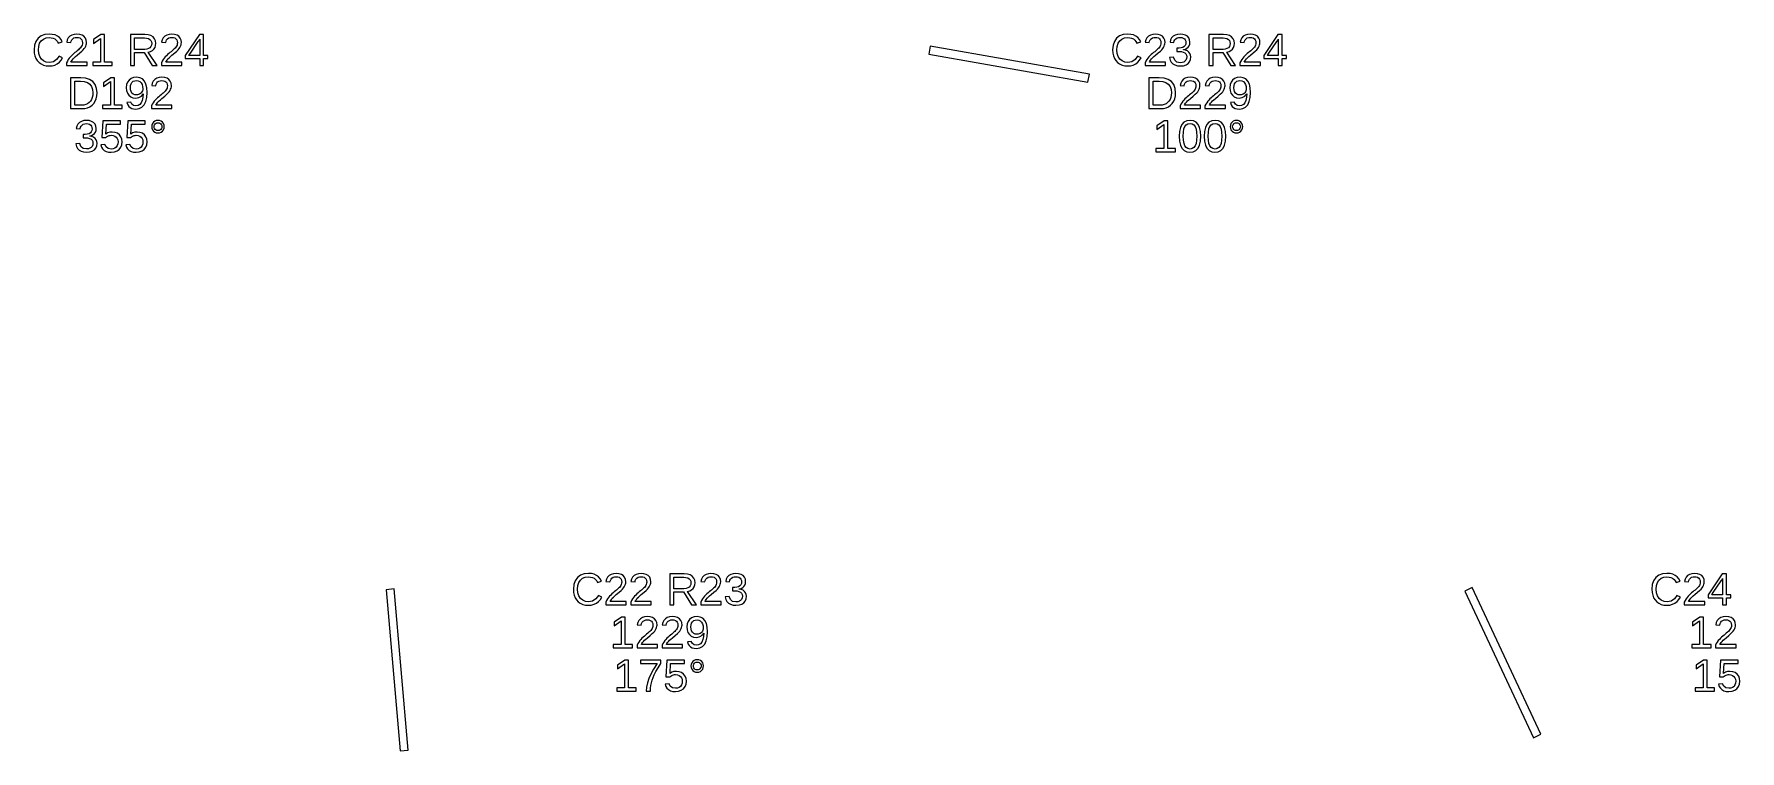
# Model space of a CAD drawing. Extents: x 194 to 2890, y 45 to 1503.
# Drawn here: x 2258 to 2574.3, y 745 to 878 of the extents above; entities that cross this region are included whole.
import ezdxf

# ---------------------------------------------------------------- set-up
doc = ezdxf.new("R2010")
doc.units = 0
doc.layers.get('0').update_dxf_attribs({"linetype": 'CONTINUOUS'})

msp = doc.modelspace()

# ---------------------------------------------------------------- linework, layer by layer
for points in [[(2261.31, 872.093), (2261.81, 872.222), (2262.26, 872.437), (2262.66, 872.734), (2262.99, 873.109), (2263.26, 873.564), (2262.62, 873.881), (2262.15, 873.219), (2261.55, 872.821), (2260.81, 872.689), (2260.23, 872.76), (2259.73, 872.974), (2259.32, 873.33), (2259.01, 873.803), (2258.83, 874.368), (2258.77, 875.024), (2258.83, 875.685), (2259, 876.244), (2259.3, 876.703), (2259.7, 877.043), (2260.19, 877.247), (2260.78, 877.315), (2261.16, 877.286), (2261.51, 877.198), (2261.83, 877.051), (2262.09, 876.848), (2262.31, 876.593), (2262.47, 876.286), (2263.2, 876.53), (2262.97, 876.961), (2262.67, 877.315), (2262.3, 877.592), (2261.86, 877.791), (2261.35, 877.91), (2260.77, 877.95), (2259.96, 877.863), (2259.28, 877.604), (2258.72, 877.173), (2258.31, 876.589), (2258.06, 875.873), (2257.98, 875.024), (2258.02, 874.441), (2258.13, 873.913), (2258.31, 873.44), (2258.56, 873.028), (2258.89, 872.685), (2259.27, 872.41), (2259.72, 872.21), (2260.22, 872.09), (2260.77, 872.05)], [(2267.79, 872.754), (2264.8, 872.754), (2264.9, 872.946), (2265.03, 873.144), (2265.2, 873.346), (2265.4, 873.559), (2265.65, 873.789), (2265.94, 874.036), (2266.45, 874.457), (2266.83, 874.797), (2267.09, 875.057), (2267.28, 875.277), (2267.43, 875.496), (2267.55, 875.716), (2267.63, 875.936), (2267.68, 876.157), (2267.7, 876.379), (2267.65, 876.843), (2267.49, 877.23), (2267.23, 877.541), (2266.88, 877.768), (2266.43, 877.904), (2265.9, 877.95), (2265.41, 877.905), (2264.98, 877.769), (2264.61, 877.543), (2264.32, 877.24), (2264.13, 876.876), (2264.02, 876.448), (2264.77, 876.379), (2264.84, 876.663), (2264.96, 876.901), (2265.13, 877.093), (2265.35, 877.235), (2265.61, 877.319), (2265.9, 877.348), (2266.2, 877.319), (2266.46, 877.232), (2266.67, 877.087), (2266.82, 876.89), (2266.92, 876.646), (2266.95, 876.355), (2266.93, 876.13), (2266.87, 875.921), (2266.79, 875.728), (2266.67, 875.547), (2266.53, 875.37), (2266.36, 875.199), (2266.18, 875.031), (2265.99, 874.863), (2265.78, 874.695), (2265.56, 874.522), (2265.35, 874.34), (2265.13, 874.148), (2264.91, 873.943), (2264.7, 873.724), (2264.5, 873.488), (2264.31, 873.233), (2264.14, 872.953), (2263.99, 872.648), (2263.99, 872.132), (2267.79, 872.132)], [(2272.44, 872.754), (2271.04, 872.754), (2271.04, 877.864), (2270.36, 877.864), (2269.01, 876.933), (2269.01, 876.241), (2270.3, 877.165), (2270.3, 872.754), (2268.84, 872.754), (2268.84, 872.132), (2272.44, 872.132)], [(2276.62, 874.512), (2278.4, 874.512), (2279.89, 872.132), (2280.79, 872.132), (2279.16, 874.601), (2279.57, 874.713), (2279.91, 874.896), (2280.19, 875.151), (2280.4, 875.463), (2280.52, 875.821), (2280.56, 876.225), (2280.5, 876.702), (2280.33, 877.104), (2280.03, 877.431), (2279.63, 877.672), (2279.14, 877.816), (2278.54, 877.864), (2275.84, 877.864), (2275.84, 872.132), (2276.62, 872.132)], [(2276.62, 875.126), (2276.62, 877.242), (2278.46, 877.242), (2278.85, 877.213), (2279.18, 877.125), (2279.44, 876.979), (2279.63, 876.778), (2279.74, 876.524), (2279.78, 876.217), (2279.74, 875.898), (2279.63, 875.63), (2279.44, 875.413), (2279.19, 875.254), (2278.87, 875.158), (2278.49, 875.126)], [(2285.39, 872.754), (2282.4, 872.754), (2282.5, 872.946), (2282.63, 873.144), (2282.8, 873.346), (2283, 873.559), (2283.25, 873.789), (2283.54, 874.036), (2284.05, 874.457), (2284.43, 874.797), (2284.7, 875.057), (2284.88, 875.277), (2285.03, 875.496), (2285.15, 875.716), (2285.23, 875.936), (2285.28, 876.157), (2285.3, 876.379), (2285.25, 876.843), (2285.09, 877.23), (2284.84, 877.541), (2284.48, 877.768), (2284.04, 877.904), (2283.5, 877.95), (2283.01, 877.905), (2282.58, 877.769), (2282.21, 877.543), (2281.92, 877.24), (2281.73, 876.876), (2281.63, 876.448), (2282.38, 876.379), (2282.44, 876.663), (2282.56, 876.901), (2282.73, 877.093), (2282.95, 877.235), (2283.21, 877.319), (2283.5, 877.348), (2283.81, 877.319), (2284.06, 877.232), (2284.27, 877.087), (2284.43, 876.89), (2284.52, 876.646), (2284.55, 876.355), (2284.53, 876.13), (2284.48, 875.921), (2284.39, 875.728), (2284.27, 875.547), (2284.13, 875.37), (2283.97, 875.199), (2283.79, 875.031), (2283.59, 874.863), (2283.38, 874.695), (2283.17, 874.522), (2282.95, 874.34), (2282.73, 874.148), (2282.51, 873.943), (2282.3, 873.724), (2282.1, 873.488), (2281.91, 873.233), (2281.74, 872.953), (2281.59, 872.648), (2281.59, 872.132), (2285.39, 872.132)], [(2289.39, 873.429), (2290.2, 873.429), (2290.2, 874.007), (2289.39, 874.007), (2289.39, 877.864), (2288.63, 877.864), (2286, 873.999), (2286, 873.429), (2288.7, 873.429), (2288.7, 872.132), (2289.39, 872.132)], [(2286.68, 874.007), (2286.74, 874.089), (2286.96, 874.39), (2288.43, 876.554), (2288.47, 876.618), (2288.52, 876.708), (2288.59, 876.823), (2288.65, 876.932), (2288.69, 877.004), (2288.7, 877.038), (2288.7, 874.007)], [(2461.31, 872.093), (2461.81, 872.222), (2462.26, 872.437), (2462.66, 872.734), (2462.99, 873.109), (2463.26, 873.564), (2462.62, 873.881), (2462.15, 873.219), (2461.55, 872.821), (2460.81, 872.689), (2460.23, 872.76), (2459.73, 872.974), (2459.32, 873.33), (2459.01, 873.803), (2458.83, 874.368), (2458.77, 875.024), (2458.83, 875.685), (2459, 876.244), (2459.3, 876.703), (2459.7, 877.043), (2460.19, 877.247), (2460.78, 877.315), (2461.16, 877.286), (2461.51, 877.198), (2461.83, 877.051), (2462.09, 876.848), (2462.31, 876.593), (2462.47, 876.286), (2463.2, 876.53), (2462.97, 876.961), (2462.67, 877.315), (2462.3, 877.592), (2461.86, 877.791), (2461.35, 877.91), (2460.77, 877.95), (2459.96, 877.863), (2459.28, 877.604), (2458.72, 877.173), (2458.31, 876.589), (2458.06, 875.873), (2457.98, 875.024), (2458.02, 874.441), (2458.13, 873.913), (2458.31, 873.44), (2458.56, 873.028), (2458.89, 872.685), (2459.27, 872.41), (2459.72, 872.21), (2460.22, 872.09), (2460.77, 872.05)], [(2467.79, 872.754), (2464.8, 872.754), (2464.9, 872.946), (2465.03, 873.144), (2465.2, 873.346), (2465.4, 873.559), (2465.65, 873.789), (2465.94, 874.036), (2466.45, 874.457), (2466.83, 874.797), (2467.09, 875.057), (2467.28, 875.277), (2467.43, 875.496), (2467.55, 875.716), (2467.63, 875.936), (2467.68, 876.157), (2467.7, 876.379), (2467.65, 876.843), (2467.49, 877.23), (2467.23, 877.541), (2466.88, 877.768), (2466.43, 877.904), (2465.9, 877.95), (2465.41, 877.905), (2464.98, 877.769), (2464.61, 877.543), (2464.32, 877.24), (2464.13, 876.876), (2464.02, 876.448), (2464.77, 876.379), (2464.84, 876.663), (2464.96, 876.901), (2465.13, 877.093), (2465.35, 877.235), (2465.61, 877.319), (2465.9, 877.348), (2466.2, 877.319), (2466.46, 877.232), (2466.67, 877.087), (2466.82, 876.89), (2466.92, 876.646), (2466.95, 876.355), (2466.93, 876.13), (2466.87, 875.921), (2466.79, 875.728), (2466.67, 875.547), (2466.53, 875.37), (2466.36, 875.199), (2466.18, 875.031), (2465.99, 874.863), (2465.78, 874.695), (2465.56, 874.522), (2465.35, 874.34), (2465.13, 874.148), (2464.91, 873.943), (2464.7, 873.724), (2464.5, 873.488), (2464.31, 873.233), (2464.14, 872.953), (2463.99, 872.648), (2463.99, 872.132), (2467.79, 872.132)], [(2471.11, 872.099), (2471.59, 872.244), (2471.97, 872.486), (2472.25, 872.816), (2472.42, 873.225), (2472.48, 873.714), (2472.44, 874.06), (2472.32, 874.363), (2472.12, 874.626), (2471.85, 874.835), (2471.51, 874.978), (2471.12, 875.057), (2471.12, 875.073), (2471.48, 875.179), (2471.77, 875.335), (2472.01, 875.539), (2472.18, 875.791), (2472.28, 876.089), (2472.32, 876.432), (2472.26, 876.875), (2472.1, 877.247), (2471.84, 877.549), (2471.48, 877.772), (2471.03, 877.905), (2470.5, 877.95), (2470, 877.906), (2469.57, 877.774), (2469.21, 877.555), (2468.92, 877.258), (2468.72, 876.892), (2468.62, 876.457), (2469.36, 876.4), (2469.42, 876.678), (2469.54, 876.911), (2469.71, 877.099), (2469.93, 877.237), (2470.19, 877.32), (2470.49, 877.348), (2470.82, 877.318), (2471.08, 877.229), (2471.29, 877.081), (2471.44, 876.882), (2471.53, 876.64), (2471.56, 876.355), (2471.53, 876.068), (2471.42, 875.826), (2471.23, 875.629), (2470.98, 875.483), (2470.67, 875.395), (2470.3, 875.366), (2469.9, 875.366), (2469.9, 874.731), (2470.32, 874.731), (2470.73, 874.702), (2471.08, 874.615), (2471.35, 874.469), (2471.55, 874.271), (2471.68, 874.028), (2471.72, 873.739), (2471.68, 873.41), (2471.57, 873.14), (2471.4, 872.929), (2471.16, 872.778), (2470.87, 872.687), (2470.53, 872.656), (2469.9, 872.769), (2469.49, 873.108), (2469.28, 873.674), (2468.53, 873.604), (2468.64, 873.134), (2468.84, 872.746), (2469.14, 872.443), (2469.53, 872.225), (2469.99, 872.094), (2470.53, 872.05)], [(2476.62, 874.512), (2478.4, 874.512), (2479.89, 872.132), (2480.79, 872.132), (2479.16, 874.601), (2479.57, 874.713), (2479.91, 874.896), (2480.19, 875.151), (2480.4, 875.463), (2480.52, 875.821), (2480.56, 876.225), (2480.5, 876.702), (2480.33, 877.104), (2480.03, 877.431), (2479.63, 877.672), (2479.14, 877.816), (2478.54, 877.864), (2475.84, 877.864), (2475.84, 872.132), (2476.62, 872.132)], [(2476.62, 875.126), (2476.62, 877.242), (2478.46, 877.242), (2478.85, 877.213), (2479.18, 877.125), (2479.44, 876.979), (2479.63, 876.778), (2479.74, 876.524), (2479.78, 876.217), (2479.74, 875.898), (2479.63, 875.63), (2479.44, 875.413), (2479.19, 875.254), (2478.87, 875.158), (2478.49, 875.126)], [(2485.39, 872.754), (2482.4, 872.754), (2482.5, 872.946), (2482.63, 873.144), (2482.8, 873.346), (2483, 873.559), (2483.25, 873.789), (2483.54, 874.036), (2484.05, 874.457), (2484.43, 874.797), (2484.7, 875.057), (2484.88, 875.277), (2485.03, 875.496), (2485.15, 875.716), (2485.23, 875.936), (2485.28, 876.157), (2485.3, 876.379), (2485.25, 876.843), (2485.09, 877.23), (2484.84, 877.541), (2484.48, 877.768), (2484.04, 877.904), (2483.5, 877.95), (2483.01, 877.905), (2482.58, 877.769), (2482.21, 877.543), (2481.92, 877.24), (2481.73, 876.876), (2481.63, 876.448), (2482.38, 876.379), (2482.44, 876.663), (2482.56, 876.901), (2482.73, 877.093), (2482.95, 877.235), (2483.21, 877.319), (2483.5, 877.348), (2483.81, 877.319), (2484.06, 877.232), (2484.27, 877.087), (2484.43, 876.89), (2484.52, 876.646), (2484.55, 876.355), (2484.53, 876.13), (2484.48, 875.921), (2484.39, 875.728), (2484.27, 875.547), (2484.13, 875.37), (2483.97, 875.199), (2483.79, 875.031), (2483.59, 874.863), (2483.38, 874.695), (2483.17, 874.522), (2482.95, 874.34), (2482.73, 874.148), (2482.51, 873.943), (2482.3, 873.724), (2482.1, 873.488), (2481.91, 873.233), (2481.74, 872.953), (2481.59, 872.648), (2481.59, 872.132), (2485.39, 872.132)], [(2489.39, 873.429), (2490.2, 873.429), (2490.2, 874.007), (2489.39, 874.007), (2489.39, 877.864), (2488.63, 877.864), (2486, 873.999), (2486, 873.429), (2488.7, 873.429), (2488.7, 872.132), (2489.39, 872.132)], [(2486.68, 874.007), (2486.74, 874.089), (2486.96, 874.39), (2488.43, 876.554), (2488.47, 876.618), (2488.52, 876.708), (2488.59, 876.823), (2488.65, 876.932), (2488.69, 877.004), (2488.7, 877.038), (2488.7, 874.007)], [(2453.67, 870.529), (2424.13, 875.739), (2423.87, 874.261), (2453.41, 869.052)], [(2277.47, 864.138), (2277.98, 864.403), (2278.39, 864.844), (2278.69, 865.448), (2278.87, 866.205), (2278.93, 867.114), (2278.88, 867.981), (2278.71, 868.691), (2278.44, 869.242), (2278.06, 869.635), (2277.58, 869.871), (2276.99, 869.95), (2276.43, 869.893), (2275.97, 869.721), (2275.59, 869.435), (2275.31, 869.049), (2275.14, 868.578), (2275.08, 868.021), (2275.13, 867.476), (2275.29, 867.009), (2275.55, 866.617), (2275.89, 866.324), (2276.3, 866.147), (2276.78, 866.089), (2277.09, 866.113), (2277.38, 866.187), (2277.65, 866.31), (2277.89, 866.474), (2278.07, 866.67), (2278.21, 866.898), (2278.16, 866.23), (2278.04, 865.672), (2277.85, 865.226), (2277.58, 864.901), (2277.26, 864.705), (2276.87, 864.64), (2276.43, 864.72), (2276.11, 864.958), (2275.9, 865.356), (2275.2, 865.246), (2275.34, 864.865), (2275.54, 864.56), (2275.78, 864.333), (2276.08, 864.176), (2276.44, 864.082), (2276.86, 864.05)], [(2283.54, 864.754), (2280.55, 864.754), (2280.65, 864.946), (2280.78, 865.144), (2280.95, 865.346), (2281.16, 865.559), (2281.4, 865.789), (2281.69, 866.036), (2282.2, 866.457), (2282.58, 866.797), (2282.85, 867.057), (2283.03, 867.277), (2283.18, 867.496), (2283.3, 867.716), (2283.38, 867.936), (2283.44, 868.157), (2283.45, 868.379), (2283.4, 868.843), (2283.24, 869.23), (2282.99, 869.541), (2282.63, 869.768), (2282.19, 869.904), (2281.65, 869.95), (2281.16, 869.905), (2280.73, 869.769), (2280.36, 869.543), (2280.07, 869.24), (2279.88, 868.876), (2279.78, 868.448), (2280.53, 868.379), (2280.59, 868.663), (2280.71, 868.901), (2280.88, 869.093), (2281.1, 869.235), (2281.36, 869.319), (2281.65, 869.348), (2281.96, 869.319), (2282.21, 869.232), (2282.42, 869.087), (2282.58, 868.89), (2282.67, 868.646), (2282.7, 868.355), (2282.68, 868.13), (2282.63, 867.921), (2282.54, 867.728), (2282.42, 867.547), (2282.28, 867.37), (2282.12, 867.199), (2281.94, 867.031), (2281.74, 866.863), (2281.53, 866.695), (2281.32, 866.522), (2281.1, 866.34), (2280.88, 866.148), (2280.66, 865.943), (2280.45, 865.724), (2280.25, 865.488), (2280.06, 865.233), (2279.89, 864.953), (2279.75, 864.648), (2279.75, 864.132), (2283.54, 864.132)], [(2474.27, 864.754), (2471.28, 864.754), (2471.38, 864.946), (2471.51, 865.144), (2471.68, 865.346), (2471.89, 865.559), (2472.13, 865.789), (2472.43, 866.036), (2472.93, 866.457), (2473.31, 866.797), (2473.58, 867.057), (2473.76, 867.277), (2473.91, 867.496), (2474.03, 867.716), (2474.12, 867.936), (2474.17, 868.157), (2474.18, 868.379), (2474.13, 868.843), (2473.98, 869.23), (2473.72, 869.541), (2473.36, 869.768), (2472.92, 869.904), (2472.38, 869.95), (2471.89, 869.905), (2471.46, 869.769), (2471.09, 869.543), (2470.8, 869.24), (2470.61, 868.876), (2470.51, 868.448), (2471.26, 868.379), (2471.32, 868.663), (2471.44, 868.901), (2471.61, 869.093), (2471.83, 869.235), (2472.09, 869.319), (2472.38, 869.348), (2472.69, 869.319), (2472.95, 869.232), (2473.15, 869.087), (2473.31, 868.89), (2473.4, 868.646), (2473.43, 868.355), (2473.41, 868.13), (2473.36, 867.921), (2473.27, 867.728), (2473.15, 867.547), (2473.01, 867.37), (2472.85, 867.199), (2472.67, 867.031), (2472.47, 866.863), (2472.26, 866.695), (2472.05, 866.522), (2471.83, 866.34), (2471.61, 866.148), (2471.4, 865.943), (2471.19, 865.724), (2470.98, 865.488), (2470.79, 865.233), (2470.62, 864.953), (2470.48, 864.648), (2470.48, 864.132), (2474.27, 864.132)], [(2478.91, 864.754), (2475.92, 864.754), (2476.01, 864.946), (2476.15, 865.144), (2476.32, 865.346), (2476.52, 865.559), (2476.77, 865.789), (2477.06, 866.036), (2477.57, 866.457), (2477.95, 866.797), (2478.21, 867.057), (2478.4, 867.277), (2478.55, 867.496), (2478.66, 867.716), (2478.75, 867.936), (2478.8, 868.157), (2478.82, 868.379), (2478.77, 868.843), (2478.61, 869.23), (2478.35, 869.541), (2478, 869.768), (2477.55, 869.904), (2477.02, 869.95), (2476.52, 869.905), (2476.09, 869.769), (2475.73, 869.543), (2475.44, 869.24), (2475.24, 868.876), (2475.14, 868.448), (2475.89, 868.379), (2475.96, 868.663), (2476.07, 868.901), (2476.25, 869.093), (2476.47, 869.235), (2476.73, 869.319), (2477.02, 869.348), (2477.32, 869.319), (2477.58, 869.232), (2477.79, 869.087), (2477.94, 868.89), (2478.03, 868.646), (2478.06, 868.355), (2478.05, 868.13), (2477.99, 867.921), (2477.9, 867.728), (2477.79, 867.547), (2477.65, 867.37), (2477.48, 867.199), (2477.3, 867.031), (2477.11, 866.863), (2476.9, 866.695), (2476.68, 866.522), (2476.47, 866.34), (2476.25, 866.148), (2476.03, 865.943), (2475.82, 865.724), (2475.62, 865.488), (2475.43, 865.233), (2475.26, 864.953), (2475.11, 864.648), (2475.11, 864.132), (2478.91, 864.132)], [(2482.1, 864.138), (2482.62, 864.403), (2483.03, 864.844), (2483.33, 865.448), (2483.51, 866.205), (2483.57, 867.114), (2483.51, 867.981), (2483.35, 868.691), (2483.07, 869.242), (2482.69, 869.635), (2482.21, 869.871), (2481.63, 869.95), (2481.07, 869.893), (2480.6, 869.721), (2480.22, 869.435), (2479.94, 869.049), (2479.77, 868.578), (2479.72, 868.021), (2479.77, 867.476), (2479.92, 867.009), (2480.18, 866.617), (2480.52, 866.324), (2480.94, 866.147), (2481.42, 866.089), (2481.72, 866.113), (2482.01, 866.187), (2482.28, 866.31), (2482.52, 866.474), (2482.71, 866.67), (2482.84, 866.898), (2482.79, 866.23), (2482.67, 865.672), (2482.48, 865.226), (2482.22, 864.901), (2481.89, 864.705), (2481.5, 864.64), (2481.06, 864.72), (2480.74, 864.958), (2480.53, 865.356), (2479.83, 865.246), (2479.98, 864.865), (2480.17, 864.56), (2480.41, 864.333), (2480.71, 864.176), (2481.07, 864.082), (2481.49, 864.05)], [(2267.4, 864.171), (2267.89, 864.289), (2268.33, 864.485), (2268.72, 864.756), (2269.05, 865.096), (2269.31, 865.505), (2269.5, 865.973), (2269.62, 866.49), (2269.66, 867.057), (2269.57, 867.886), (2269.31, 868.579), (2268.87, 869.134), (2268.27, 869.54), (2267.52, 869.783), (2266.62, 869.864), (2264.72, 869.864), (2264.72, 864.132), (2266.87, 864.132)], [(2265.5, 864.754), (2265.5, 869.242), (2266.6, 869.242), (2267.28, 869.18), (2267.85, 868.993), (2268.29, 868.682), (2268.62, 868.253), (2268.81, 867.711), (2268.88, 867.057), (2268.85, 866.606), (2268.76, 866.196), (2268.62, 865.828), (2268.43, 865.508), (2268.18, 865.242), (2267.89, 865.031), (2267.55, 864.877), (2267.18, 864.785), (2266.78, 864.754)], [(2274.28, 864.754), (2272.89, 864.754), (2272.89, 869.864), (2272.21, 869.864), (2270.86, 868.933), (2270.86, 868.241), (2272.15, 869.165), (2272.15, 864.754), (2270.69, 864.754), (2270.69, 864.132), (2274.28, 864.132)], [(2276.63, 866.707), (2276.36, 866.828), (2276.13, 867.03), (2275.96, 867.302), (2275.86, 867.633), (2275.83, 868.021), (2275.86, 868.403), (2275.96, 868.727), (2276.13, 868.996), (2276.36, 869.196), (2276.64, 869.316), (2276.97, 869.356), (2277.3, 869.309), (2277.58, 869.169), (2277.82, 868.935), (2277.99, 868.624), (2278.1, 868.253), (2278.13, 867.822), (2278.12, 867.605), (2278.06, 867.404), (2277.98, 867.22), (2277.86, 867.057), (2277.72, 866.92), (2277.55, 866.811), (2277.36, 866.731), (2277.16, 866.682), (2276.96, 866.666)], [(2467.4, 864.171), (2467.89, 864.289), (2468.33, 864.485), (2468.72, 864.756), (2469.05, 865.096), (2469.31, 865.505), (2469.5, 865.973), (2469.62, 866.49), (2469.66, 867.057), (2469.57, 867.886), (2469.31, 868.579), (2468.87, 869.134), (2468.27, 869.54), (2467.52, 869.783), (2466.62, 869.864), (2464.72, 869.864), (2464.72, 864.132), (2466.87, 864.132)], [(2465.5, 864.754), (2465.5, 869.242), (2466.6, 869.242), (2467.28, 869.18), (2467.85, 868.993), (2468.29, 868.682), (2468.62, 868.253), (2468.81, 867.711), (2468.88, 867.057), (2468.85, 866.606), (2468.76, 866.196), (2468.62, 865.828), (2468.43, 865.508), (2468.18, 865.242), (2467.89, 865.031), (2467.55, 864.877), (2467.18, 864.785), (2466.78, 864.754)], [(2481.27, 866.707), (2480.99, 866.828), (2480.77, 867.03), (2480.6, 867.302), (2480.5, 867.633), (2480.46, 868.021), (2480.5, 868.403), (2480.6, 868.727), (2480.77, 868.996), (2480.99, 869.196), (2481.27, 869.316), (2481.6, 869.356), (2481.93, 869.309), (2482.22, 869.169), (2482.45, 868.935), (2482.63, 868.624), (2482.73, 868.253), (2482.77, 867.822), (2482.75, 867.605), (2482.7, 867.404), (2482.61, 867.22), (2482.49, 867.057), (2482.35, 866.92), (2482.18, 866.811), (2482, 866.731), (2481.8, 866.682), (2481.59, 866.666)], [(2268.28, 856.099), (2268.76, 856.244), (2269.15, 856.486), (2269.43, 856.816), (2269.59, 857.225), (2269.65, 857.714), (2269.61, 858.06), (2269.49, 858.363), (2269.29, 858.626), (2269.02, 858.835), (2268.69, 858.978), (2268.29, 859.057), (2268.29, 859.073), (2268.65, 859.179), (2268.95, 859.335), (2269.18, 859.539), (2269.35, 859.791), (2269.46, 860.089), (2269.49, 860.432), (2269.44, 860.875), (2269.28, 861.247), (2269.01, 861.549), (2268.65, 861.772), (2268.2, 861.905), (2267.67, 861.95), (2267.18, 861.906), (2266.75, 861.774), (2266.38, 861.555), (2266.09, 861.258), (2265.9, 860.892), (2265.8, 860.457), (2266.53, 860.4), (2266.59, 860.678), (2266.71, 860.911), (2266.88, 861.099), (2267.1, 861.237), (2267.36, 861.32), (2267.66, 861.348), (2267.99, 861.318), (2268.26, 861.229), (2268.47, 861.081), (2268.62, 860.882), (2268.71, 860.64), (2268.74, 860.355), (2268.7, 860.068), (2268.59, 859.826), (2268.41, 859.629), (2268.16, 859.483), (2267.84, 859.395), (2267.47, 859.366), (2267.07, 859.366), (2267.07, 858.731), (2267.49, 858.731), (2267.91, 858.702), (2268.25, 858.615), (2268.53, 858.469), (2268.73, 858.271), (2268.85, 858.028), (2268.89, 857.739), (2268.85, 857.41), (2268.75, 857.14), (2268.57, 856.929), (2268.34, 856.778), (2268.05, 856.687), (2267.71, 856.656), (2267.08, 856.769), (2266.66, 857.108), (2266.46, 857.674), (2265.7, 857.604), (2265.81, 857.134), (2266.02, 856.746), (2266.32, 856.443), (2266.7, 856.225), (2267.16, 856.094), (2267.71, 856.05)], [(2272.86, 856.108), (2273.36, 856.282), (2273.76, 856.571), (2274.06, 856.961), (2274.24, 857.437), (2274.3, 857.999), (2274.25, 858.497), (2274.08, 858.929), (2273.8, 859.293), (2273.43, 859.569), (2272.98, 859.734), (2272.45, 859.789), (2272, 859.749), (2271.61, 859.627), (2271.27, 859.423), (2271.38, 861.242), (2273.97, 861.242), (2273.97, 861.864), (2270.71, 861.864), (2270.52, 858.78), (2271.23, 858.78), (2271.4, 858.915), (2271.57, 859.021), (2271.75, 859.098), (2271.92, 859.15), (2272.11, 859.181), (2272.3, 859.191), (2272.65, 859.154), (2272.95, 859.043), (2273.2, 858.858), (2273.39, 858.612), (2273.5, 858.321), (2273.54, 857.983), (2273.5, 857.597), (2273.39, 857.271), (2273.21, 857.004), (2272.96, 856.806), (2272.65, 856.688), (2272.28, 856.648), (2271.72, 856.743), (2271.33, 857.026), (2271.09, 857.499), (2270.35, 857.413), (2270.48, 857.006), (2270.68, 856.668), (2270.97, 856.4), (2271.34, 856.206), (2271.77, 856.089), (2272.27, 856.05)], [(2277.49, 856.108), (2277.99, 856.282), (2278.4, 856.571), (2278.7, 856.961), (2278.88, 857.437), (2278.94, 857.999), (2278.88, 858.497), (2278.71, 858.929), (2278.43, 859.293), (2278.06, 859.569), (2277.61, 859.734), (2277.08, 859.789), (2276.64, 859.749), (2276.24, 859.627), (2275.9, 859.423), (2276.01, 861.242), (2278.6, 861.242), (2278.6, 861.864), (2275.34, 861.864), (2275.15, 858.78), (2275.87, 858.78), (2276.04, 858.915), (2276.21, 859.021), (2276.38, 859.098), (2276.56, 859.15), (2276.74, 859.181), (2276.93, 859.191), (2277.29, 859.154), (2277.59, 859.043), (2277.84, 858.858), (2278.03, 858.612), (2278.14, 858.321), (2278.17, 857.983), (2278.14, 857.597), (2278.03, 857.271), (2277.84, 857.004), (2277.59, 856.806), (2277.28, 856.688), (2276.92, 856.648), (2276.36, 856.743), (2275.96, 857.026), (2275.73, 857.499), (2274.98, 857.413), (2275.11, 857.006), (2275.32, 856.668), (2275.61, 856.4), (2275.97, 856.206), (2276.4, 856.089), (2276.9, 856.05)], [(2281.25, 859.668), (2281.53, 859.781), (2281.77, 859.968), (2281.96, 860.21), (2282.08, 860.484), (2282.12, 860.79), (2282.08, 861.097), (2281.97, 861.371), (2281.78, 861.612), (2281.53, 861.8), (2281.26, 861.912), (2280.95, 861.95), (2280.64, 861.912), (2280.36, 861.798), (2280.12, 861.608), (2279.93, 861.365), (2279.82, 861.093), (2279.78, 860.79), (2279.82, 860.488), (2279.93, 860.215), (2280.13, 859.972), (2280.37, 859.783), (2280.64, 859.669), (2280.95, 859.631)], [(2280.76, 860.082), (2280.59, 860.154), (2280.44, 860.274), (2280.32, 860.427), (2280.25, 860.599), (2280.23, 860.79), (2280.25, 860.981), (2280.32, 861.154), (2280.44, 861.307), (2280.59, 861.427), (2280.76, 861.499), (2280.95, 861.523), (2281.14, 861.499), (2281.31, 861.429), (2281.46, 861.311), (2281.58, 861.159), (2281.65, 860.986), (2281.67, 860.79), (2281.65, 860.597), (2281.58, 860.424), (2281.46, 860.271), (2281.31, 860.153), (2281.14, 860.082), (2280.95, 860.058)], [(2469.61, 856.754), (2468.21, 856.754), (2468.21, 861.864), (2467.54, 861.864), (2466.18, 860.933), (2466.18, 860.241), (2467.48, 861.165), (2467.48, 856.754), (2466.02, 856.754), (2466.02, 856.132), (2469.61, 856.132)], [(2472.93, 856.134), (2473.43, 856.387), (2473.82, 856.807), (2474.1, 857.387), (2474.27, 858.118), (2474.33, 859), (2474.27, 859.894), (2474.11, 860.629), (2473.84, 861.205), (2473.46, 861.619), (2472.96, 861.867), (2472.35, 861.95), (2471.72, 861.868), (2471.21, 861.623), (2470.82, 861.213), (2470.56, 860.64), (2470.4, 859.902), (2470.34, 859), (2470.4, 858.114), (2470.56, 857.382), (2470.84, 856.803), (2471.22, 856.385), (2471.72, 856.134), (2472.32, 856.05)], [(2471.94, 856.711), (2471.62, 856.9), (2471.38, 857.214), (2471.22, 857.664), (2471.12, 858.259), (2471.08, 859), (2471.12, 859.759), (2471.21, 860.362), (2471.38, 860.806), (2471.62, 861.112), (2471.94, 861.295), (2472.35, 861.356), (2472.75, 861.294), (2473.06, 861.108), (2473.29, 860.798), (2473.45, 860.351), (2473.55, 859.751), (2473.58, 859), (2473.55, 858.271), (2473.45, 857.68), (2473.28, 857.226), (2473.04, 856.905), (2472.72, 856.712), (2472.33, 856.648)], [(2477.56, 856.134), (2478.06, 856.387), (2478.45, 856.807), (2478.73, 857.387), (2478.9, 858.118), (2478.96, 859), (2478.91, 859.894), (2478.75, 860.629), (2478.48, 861.205), (2478.1, 861.619), (2477.6, 861.867), (2476.98, 861.95), (2476.35, 861.868), (2475.84, 861.623), (2475.46, 861.213), (2475.19, 860.64), (2475.03, 859.902), (2474.98, 859), (2475.03, 858.114), (2475.2, 857.382), (2475.47, 856.803), (2475.86, 856.385), (2476.35, 856.134), (2476.96, 856.05)], [(2476.57, 856.711), (2476.25, 856.9), (2476.02, 857.214), (2475.85, 857.664), (2475.75, 858.259), (2475.72, 859), (2475.75, 859.759), (2475.85, 860.362), (2476.01, 860.806), (2476.25, 861.112), (2476.57, 861.295), (2476.98, 861.356), (2477.38, 861.294), (2477.7, 861.108), (2477.93, 860.798), (2478.09, 860.351), (2478.18, 859.751), (2478.22, 859), (2478.18, 858.271), (2478.08, 857.68), (2477.91, 857.226), (2477.68, 856.905), (2477.36, 856.712), (2476.97, 856.648)], [(2481.25, 859.668), (2481.53, 859.781), (2481.77, 859.968), (2481.96, 860.21), (2482.08, 860.484), (2482.12, 860.79), (2482.08, 861.097), (2481.97, 861.371), (2481.78, 861.612), (2481.53, 861.8), (2481.26, 861.912), (2480.95, 861.95), (2480.64, 861.912), (2480.36, 861.798), (2480.12, 861.608), (2479.93, 861.365), (2479.82, 861.093), (2479.78, 860.79), (2479.82, 860.488), (2479.93, 860.215), (2480.13, 859.972), (2480.37, 859.783), (2480.64, 859.669), (2480.95, 859.631)], [(2480.76, 860.082), (2480.59, 860.154), (2480.44, 860.274), (2480.32, 860.427), (2480.25, 860.599), (2480.23, 860.79), (2480.25, 860.981), (2480.32, 861.154), (2480.44, 861.307), (2480.59, 861.427), (2480.76, 861.499), (2480.95, 861.523), (2481.14, 861.499), (2481.31, 861.429), (2481.46, 861.311), (2481.58, 861.159), (2481.65, 860.986), (2481.67, 860.79), (2481.65, 860.597), (2481.58, 860.424), (2481.46, 860.271), (2481.31, 860.153), (2481.14, 860.082), (2480.95, 860.058)], [(2327.36, 745.18), (2324.75, 775.065), (2323.25, 774.935), (2325.87, 745.049)], [(2361.31, 772.093), (2361.81, 772.222), (2362.26, 772.437), (2362.66, 772.734), (2362.99, 773.109), (2363.26, 773.564), (2362.62, 773.881), (2362.15, 773.219), (2361.55, 772.821), (2360.81, 772.689), (2360.23, 772.76), (2359.73, 772.974), (2359.32, 773.33), (2359.01, 773.803), (2358.83, 774.368), (2358.77, 775.024), (2358.83, 775.685), (2359, 776.244), (2359.3, 776.703), (2359.7, 777.043), (2360.19, 777.247), (2360.78, 777.315), (2361.16, 777.286), (2361.51, 777.198), (2361.83, 777.051), (2362.09, 776.848), (2362.31, 776.593), (2362.47, 776.286), (2363.2, 776.53), (2362.97, 776.961), (2362.67, 777.315), (2362.3, 777.592), (2361.86, 777.791), (2361.35, 777.91), (2360.77, 777.95), (2359.96, 777.863), (2359.28, 777.604), (2358.72, 777.173), (2358.31, 776.589), (2358.06, 775.873), (2357.98, 775.024), (2358.02, 774.441), (2358.13, 773.913), (2358.31, 773.44), (2358.56, 773.028), (2358.89, 772.685), (2359.27, 772.41), (2359.72, 772.21), (2360.22, 772.09), (2360.77, 772.05)], [(2367.79, 772.754), (2364.8, 772.754), (2364.9, 772.946), (2365.03, 773.144), (2365.2, 773.346), (2365.4, 773.559), (2365.65, 773.789), (2365.94, 774.036), (2366.45, 774.457), (2366.83, 774.797), (2367.09, 775.057), (2367.28, 775.277), (2367.43, 775.496), (2367.55, 775.716), (2367.63, 775.936), (2367.68, 776.157), (2367.7, 776.379), (2367.65, 776.843), (2367.49, 777.23), (2367.23, 777.541), (2366.88, 777.768), (2366.43, 777.904), (2365.9, 777.95), (2365.41, 777.905), (2364.98, 777.769), (2364.61, 777.543), (2364.32, 777.24), (2364.13, 776.876), (2364.02, 776.448), (2364.77, 776.379), (2364.84, 776.663), (2364.96, 776.901), (2365.13, 777.093), (2365.35, 777.235), (2365.61, 777.319), (2365.9, 777.348), (2366.2, 777.319), (2366.46, 777.232), (2366.67, 777.087), (2366.82, 776.89), (2366.92, 776.646), (2366.95, 776.355), (2366.93, 776.13), (2366.87, 775.921), (2366.79, 775.728), (2366.67, 775.547), (2366.53, 775.37), (2366.36, 775.199), (2366.18, 775.031), (2365.99, 774.863), (2365.78, 774.695), (2365.56, 774.522), (2365.35, 774.34), (2365.13, 774.148), (2364.91, 773.943), (2364.7, 773.724), (2364.5, 773.488), (2364.31, 773.233), (2364.14, 772.953), (2363.99, 772.648), (2363.99, 772.132), (2367.79, 772.132)], [(2372.42, 772.754), (2369.43, 772.754), (2369.53, 772.946), (2369.66, 773.144), (2369.83, 773.346), (2370.04, 773.559), (2370.29, 773.789), (2370.58, 774.036), (2371.08, 774.457), (2371.47, 774.797), (2371.73, 775.057), (2371.91, 775.277), (2372.06, 775.496), (2372.18, 775.716), (2372.27, 775.936), (2372.32, 776.157), (2372.33, 776.379), (2372.28, 776.843), (2372.13, 777.23), (2371.87, 777.541), (2371.51, 777.768), (2371.07, 777.904), (2370.54, 777.95), (2370.04, 777.905), (2369.61, 777.769), (2369.24, 777.543), (2368.96, 777.24), (2368.76, 776.876), (2368.66, 776.448), (2369.41, 776.379), (2369.47, 776.663), (2369.59, 776.901), (2369.76, 777.093), (2369.98, 777.235), (2370.24, 777.319), (2370.54, 777.348), (2370.84, 777.319), (2371.1, 777.232), (2371.3, 777.087), (2371.46, 776.89), (2371.55, 776.646), (2371.58, 776.355), (2371.56, 776.13), (2371.51, 775.921), (2371.42, 775.728), (2371.3, 775.547), (2371.16, 775.37), (2371, 775.199), (2370.82, 775.031), (2370.62, 774.863), (2370.42, 774.695), (2370.2, 774.522), (2369.98, 774.34), (2369.76, 774.148), (2369.55, 773.943), (2369.34, 773.724), (2369.13, 773.488), (2368.94, 773.233), (2368.78, 772.953), (2368.63, 772.648), (2368.63, 772.132), (2372.42, 772.132)], [(2376.62, 774.512), (2378.4, 774.512), (2379.89, 772.132), (2380.79, 772.132), (2379.16, 774.601), (2379.57, 774.713), (2379.91, 774.896), (2380.19, 775.151), (2380.4, 775.463), (2380.52, 775.821), (2380.56, 776.225), (2380.5, 776.702), (2380.33, 777.104), (2380.03, 777.431), (2379.63, 777.672), (2379.14, 777.816), (2378.54, 777.864), (2375.84, 777.864), (2375.84, 772.132), (2376.62, 772.132)], [(2376.62, 775.126), (2376.62, 777.242), (2378.46, 777.242), (2378.85, 777.213), (2379.18, 777.125), (2379.44, 776.979), (2379.63, 776.778), (2379.74, 776.524), (2379.78, 776.217), (2379.74, 775.898), (2379.63, 775.63), (2379.44, 775.413), (2379.19, 775.254), (2378.87, 775.158), (2378.49, 775.126)], [(2385.39, 772.754), (2382.4, 772.754), (2382.5, 772.946), (2382.63, 773.144), (2382.8, 773.346), (2383, 773.559), (2383.25, 773.789), (2383.54, 774.036), (2384.05, 774.457), (2384.43, 774.797), (2384.7, 775.057), (2384.88, 775.277), (2385.03, 775.496), (2385.15, 775.716), (2385.23, 775.936), (2385.28, 776.157), (2385.3, 776.379), (2385.25, 776.843), (2385.09, 777.23), (2384.84, 777.541), (2384.48, 777.768), (2384.04, 777.904), (2383.5, 777.95), (2383.01, 777.905), (2382.58, 777.769), (2382.21, 777.543), (2381.92, 777.24), (2381.73, 776.876), (2381.63, 776.448), (2382.38, 776.379), (2382.44, 776.663), (2382.56, 776.901), (2382.73, 777.093), (2382.95, 777.235), (2383.21, 777.319), (2383.5, 777.348), (2383.81, 777.319), (2384.06, 777.232), (2384.27, 777.087), (2384.43, 776.89), (2384.52, 776.646), (2384.55, 776.355), (2384.53, 776.13), (2384.48, 775.921), (2384.39, 775.728), (2384.27, 775.547), (2384.13, 775.37), (2383.97, 775.199), (2383.79, 775.031), (2383.59, 774.863), (2383.38, 774.695), (2383.17, 774.522), (2382.95, 774.34), (2382.73, 774.148), (2382.51, 773.943), (2382.3, 773.724), (2382.1, 773.488), (2381.91, 773.233), (2381.74, 772.953), (2381.59, 772.648), (2381.59, 772.132), (2385.39, 772.132)], [(2388.71, 772.099), (2389.19, 772.244), (2389.57, 772.486), (2389.85, 772.816), (2390.02, 773.225), (2390.08, 773.714), (2390.04, 774.06), (2389.92, 774.363), (2389.72, 774.626), (2389.45, 774.835), (2389.12, 774.978), (2388.72, 775.057), (2388.72, 775.073), (2389.08, 775.179), (2389.38, 775.335), (2389.61, 775.539), (2389.78, 775.791), (2389.89, 776.089), (2389.92, 776.432), (2389.87, 776.875), (2389.71, 777.247), (2389.44, 777.549), (2389.08, 777.772), (2388.63, 777.905), (2388.1, 777.95), (2387.61, 777.906), (2387.18, 777.774), (2386.81, 777.555), (2386.52, 777.258), (2386.33, 776.892), (2386.23, 776.457), (2386.96, 776.4), (2387.02, 776.678), (2387.14, 776.911), (2387.31, 777.099), (2387.53, 777.237), (2387.79, 777.32), (2388.09, 777.348), (2388.42, 777.318), (2388.69, 777.229), (2388.9, 777.081), (2389.05, 776.882), (2389.14, 776.64), (2389.17, 776.355), (2389.13, 776.068), (2389.02, 775.826), (2388.84, 775.629), (2388.58, 775.483), (2388.27, 775.395), (2387.9, 775.366), (2387.5, 775.366), (2387.5, 774.731), (2387.92, 774.731), (2388.34, 774.702), (2388.68, 774.615), (2388.96, 774.469), (2389.16, 774.271), (2389.28, 774.028), (2389.32, 773.739), (2389.28, 773.41), (2389.18, 773.14), (2389, 772.929), (2388.77, 772.778), (2388.48, 772.687), (2388.13, 772.656), (2387.5, 772.769), (2387.09, 773.108), (2386.88, 773.674), (2386.13, 773.604), (2386.24, 773.134), (2386.45, 772.746), (2386.74, 772.443), (2387.13, 772.225), (2387.59, 772.094), (2388.13, 772.05)], [(2537.36, 748.128), (2524.68, 775.317), (2523.32, 774.683), (2536, 747.494)], [(2561.31, 772.093), (2561.81, 772.222), (2562.26, 772.437), (2562.66, 772.734), (2562.99, 773.109), (2563.26, 773.564), (2562.62, 773.881), (2562.15, 773.219), (2561.55, 772.821), (2560.81, 772.689), (2560.23, 772.76), (2559.73, 772.974), (2559.32, 773.33), (2559.01, 773.803), (2558.83, 774.368), (2558.77, 775.024), (2558.83, 775.685), (2559, 776.244), (2559.3, 776.703), (2559.7, 777.043), (2560.19, 777.247), (2560.78, 777.315), (2561.16, 777.286), (2561.51, 777.198), (2561.83, 777.051), (2562.09, 776.848), (2562.31, 776.593), (2562.47, 776.286), (2563.2, 776.53), (2562.97, 776.961), (2562.67, 777.315), (2562.3, 777.592), (2561.86, 777.791), (2561.35, 777.91), (2560.77, 777.95), (2559.96, 777.863), (2559.28, 777.604), (2558.72, 777.173), (2558.31, 776.589), (2558.06, 775.873), (2557.98, 775.024), (2558.02, 774.441), (2558.13, 773.913), (2558.31, 773.44), (2558.56, 773.028), (2558.89, 772.685), (2559.27, 772.41), (2559.72, 772.21), (2560.22, 772.09), (2560.77, 772.05)], [(2567.79, 772.754), (2564.8, 772.754), (2564.9, 772.946), (2565.03, 773.144), (2565.2, 773.346), (2565.4, 773.559), (2565.65, 773.789), (2565.94, 774.036), (2566.45, 774.457), (2566.83, 774.797), (2567.09, 775.057), (2567.28, 775.277), (2567.43, 775.496), (2567.55, 775.716), (2567.63, 775.936), (2567.68, 776.157), (2567.7, 776.379), (2567.65, 776.843), (2567.49, 777.23), (2567.23, 777.541), (2566.88, 777.768), (2566.43, 777.904), (2565.9, 777.95), (2565.41, 777.905), (2564.98, 777.769), (2564.61, 777.543), (2564.32, 777.24), (2564.13, 776.876), (2564.02, 776.448), (2564.77, 776.379), (2564.84, 776.663), (2564.96, 776.901), (2565.13, 777.093), (2565.35, 777.235), (2565.61, 777.319), (2565.9, 777.348), (2566.2, 777.319), (2566.46, 777.232), (2566.67, 777.087), (2566.82, 776.89), (2566.92, 776.646), (2566.95, 776.355), (2566.93, 776.13), (2566.87, 775.921), (2566.79, 775.728), (2566.67, 775.547), (2566.53, 775.37), (2566.36, 775.199), (2566.18, 775.031), (2565.99, 774.863), (2565.78, 774.695), (2565.56, 774.522), (2565.35, 774.34), (2565.13, 774.148), (2564.91, 773.943), (2564.7, 773.724), (2564.5, 773.488), (2564.31, 773.233), (2564.14, 772.953), (2563.99, 772.648), (2563.99, 772.132), (2567.79, 772.132)], [(2571.79, 773.429), (2572.6, 773.429), (2572.6, 774.007), (2571.79, 774.007), (2571.79, 777.864), (2571.02, 777.864), (2568.4, 773.999), (2568.4, 773.429), (2571.1, 773.429), (2571.1, 772.132), (2571.79, 772.132)], [(2569.07, 774.007), (2569.14, 774.089), (2569.36, 774.39), (2570.83, 776.554), (2570.87, 776.618), (2570.92, 776.708), (2570.99, 776.823), (2571.05, 776.932), (2571.08, 777.004), (2571.1, 777.038), (2571.1, 774.007)], [(2368.96, 764.754), (2367.56, 764.754), (2367.56, 769.864), (2366.89, 769.864), (2365.53, 768.933), (2365.53, 768.241), (2366.83, 769.165), (2366.83, 764.754), (2365.37, 764.754), (2365.37, 764.132), (2368.96, 764.132)], [(2373.58, 764.754), (2370.59, 764.754), (2370.69, 764.946), (2370.82, 765.144), (2370.99, 765.346), (2371.19, 765.559), (2371.44, 765.789), (2371.73, 766.036), (2372.24, 766.457), (2372.62, 766.797), (2372.88, 767.057), (2373.07, 767.277), (2373.22, 767.496), (2373.34, 767.716), (2373.42, 767.936), (2373.47, 768.157), (2373.49, 768.379), (2373.44, 768.843), (2373.28, 769.23), (2373.03, 769.541), (2372.67, 769.768), (2372.23, 769.904), (2371.69, 769.95), (2371.2, 769.905), (2370.77, 769.769), (2370.4, 769.543), (2370.11, 769.24), (2369.92, 768.876), (2369.82, 768.448), (2370.57, 768.379), (2370.63, 768.663), (2370.75, 768.901), (2370.92, 769.093), (2371.14, 769.235), (2371.4, 769.319), (2371.69, 769.348), (2372, 769.319), (2372.25, 769.232), (2372.46, 769.087), (2372.62, 768.89), (2372.71, 768.646), (2372.74, 768.355), (2372.72, 768.13), (2372.67, 767.921), (2372.58, 767.728), (2372.46, 767.547), (2372.32, 767.37), (2372.16, 767.199), (2371.98, 767.031), (2371.78, 766.863), (2371.57, 766.695), (2371.36, 766.522), (2371.14, 766.34), (2370.92, 766.148), (2370.7, 765.943), (2370.49, 765.724), (2370.29, 765.488), (2370.1, 765.233), (2369.93, 764.953), (2369.78, 764.648), (2369.78, 764.132), (2373.58, 764.132)], [(2378.22, 764.754), (2375.22, 764.754), (2375.32, 764.946), (2375.46, 765.144), (2375.62, 765.346), (2375.83, 765.559), (2376.08, 765.789), (2376.37, 766.036), (2376.87, 766.457), (2377.26, 766.797), (2377.52, 767.057), (2377.7, 767.277), (2377.85, 767.496), (2377.97, 767.716), (2378.06, 767.936), (2378.11, 768.157), (2378.13, 768.379), (2378.07, 768.843), (2377.92, 769.23), (2377.66, 769.541), (2377.3, 769.768), (2376.86, 769.904), (2376.33, 769.95), (2375.83, 769.905), (2375.4, 769.769), (2375.04, 769.543), (2374.75, 769.24), (2374.55, 768.876), (2374.45, 768.448), (2375.2, 768.379), (2375.26, 768.663), (2375.38, 768.901), (2375.56, 769.093), (2375.78, 769.235), (2376.03, 769.319), (2376.33, 769.348), (2376.63, 769.319), (2376.89, 769.232), (2377.1, 769.087), (2377.25, 768.89), (2377.34, 768.646), (2377.37, 768.355), (2377.36, 768.13), (2377.3, 767.921), (2377.21, 767.728), (2377.09, 767.547), (2376.95, 767.37), (2376.79, 767.199), (2376.61, 767.031), (2376.42, 766.863), (2376.21, 766.695), (2375.99, 766.522), (2375.77, 766.34), (2375.55, 766.148), (2375.34, 765.943), (2375.13, 765.724), (2374.93, 765.488), (2374.74, 765.233), (2374.57, 764.953), (2374.42, 764.648), (2374.42, 764.132), (2378.22, 764.132)], [(2381.41, 764.138), (2381.92, 764.403), (2382.34, 764.844), (2382.63, 765.448), (2382.81, 766.205), (2382.87, 767.114), (2382.82, 767.981), (2382.66, 768.691), (2382.38, 769.242), (2382, 769.635), (2381.52, 769.871), (2380.93, 769.95), (2380.38, 769.893), (2379.91, 769.721), (2379.53, 769.435), (2379.25, 769.049), (2379.08, 768.578), (2379.03, 768.021), (2379.08, 767.476), (2379.23, 767.009), (2379.49, 766.617), (2379.83, 766.324), (2380.24, 766.147), (2380.73, 766.089), (2381.03, 766.113), (2381.32, 766.187), (2381.59, 766.31), (2381.83, 766.474), (2382.02, 766.67), (2382.15, 766.898), (2382.1, 766.23), (2381.98, 765.672), (2381.79, 765.226), (2381.53, 764.901), (2381.2, 764.705), (2380.81, 764.64), (2380.37, 764.72), (2380.05, 764.958), (2379.84, 765.356), (2379.14, 765.246), (2379.29, 764.865), (2379.48, 764.56), (2379.72, 764.333), (2380.02, 764.176), (2380.38, 764.082), (2380.8, 764.05)], [(2380.58, 766.707), (2380.3, 766.828), (2380.07, 767.03), (2379.91, 767.302), (2379.8, 767.633), (2379.77, 768.021), (2379.8, 768.403), (2379.91, 768.727), (2380.07, 768.996), (2380.3, 769.196), (2380.58, 769.316), (2380.91, 769.356), (2381.24, 769.309), (2381.52, 769.169), (2381.76, 768.935), (2381.94, 768.624), (2382.04, 768.253), (2382.08, 767.822), (2382.06, 767.605), (2382.01, 767.404), (2381.92, 767.22), (2381.8, 767.057), (2381.66, 766.92), (2381.49, 766.811), (2381.3, 766.731), (2381.11, 766.682), (2380.9, 766.666)], [(2568.96, 764.754), (2567.56, 764.754), (2567.56, 769.864), (2566.89, 769.864), (2565.53, 768.933), (2565.53, 768.241), (2566.83, 769.165), (2566.83, 764.754), (2565.37, 764.754), (2565.37, 764.132), (2568.96, 764.132)], [(2573.58, 764.754), (2570.59, 764.754), (2570.69, 764.946), (2570.82, 765.144), (2570.99, 765.346), (2571.19, 765.559), (2571.44, 765.789), (2571.73, 766.036), (2572.24, 766.457), (2572.62, 766.797), (2572.88, 767.057), (2573.07, 767.277), (2573.22, 767.496), (2573.34, 767.716), (2573.42, 767.936), (2573.47, 768.157), (2573.49, 768.379), (2573.44, 768.843), (2573.28, 769.23), (2573.03, 769.541), (2572.67, 769.768), (2572.23, 769.904), (2571.69, 769.95), (2571.2, 769.905), (2570.77, 769.769), (2570.4, 769.543), (2570.11, 769.24), (2569.92, 768.876), (2569.82, 768.448), (2570.57, 768.379), (2570.63, 768.663), (2570.75, 768.901), (2570.92, 769.093), (2571.14, 769.235), (2571.4, 769.319), (2571.69, 769.348), (2572, 769.319), (2572.25, 769.232), (2572.46, 769.087), (2572.62, 768.89), (2572.71, 768.646), (2572.74, 768.355), (2572.72, 768.13), (2572.67, 767.921), (2572.58, 767.728), (2572.46, 767.547), (2572.32, 767.37), (2572.16, 767.199), (2571.98, 767.031), (2571.78, 766.863), (2571.57, 766.695), (2571.36, 766.522), (2571.14, 766.34), (2570.92, 766.148), (2570.7, 765.943), (2570.49, 765.724), (2570.29, 765.488), (2570.1, 765.233), (2569.93, 764.953), (2569.78, 764.648), (2569.78, 764.132), (2573.58, 764.132)], [(2369.61, 756.754), (2368.21, 756.754), (2368.21, 761.864), (2367.54, 761.864), (2366.18, 760.933), (2366.18, 760.241), (2367.48, 761.165), (2367.48, 756.754), (2366.02, 756.754), (2366.02, 756.132), (2369.61, 756.132)], [(2372.29, 756.655), (2372.35, 757.166), (2372.45, 757.665), (2372.59, 758.161), (2372.77, 758.662), (2372.99, 759.167), (2373.29, 759.739), (2373.7, 760.44), (2374.23, 761.27), (2374.23, 761.864), (2370.44, 761.864), (2370.44, 761.242), (2373.52, 761.242), (2372.87, 760.228), (2372.35, 759.295), (2371.97, 758.445), (2371.71, 757.648), (2371.55, 756.877), (2371.5, 756.132), (2372.27, 756.132)], [(2377.49, 756.108), (2377.99, 756.282), (2378.4, 756.571), (2378.7, 756.961), (2378.88, 757.437), (2378.94, 757.999), (2378.88, 758.497), (2378.71, 758.929), (2378.43, 759.293), (2378.06, 759.569), (2377.61, 759.734), (2377.08, 759.789), (2376.64, 759.749), (2376.24, 759.627), (2375.9, 759.423), (2376.01, 761.242), (2378.6, 761.242), (2378.6, 761.864), (2375.34, 761.864), (2375.15, 758.78), (2375.87, 758.78), (2376.04, 758.915), (2376.21, 759.021), (2376.38, 759.098), (2376.56, 759.15), (2376.74, 759.181), (2376.93, 759.191), (2377.29, 759.154), (2377.59, 759.043), (2377.84, 758.858), (2378.03, 758.612), (2378.14, 758.321), (2378.17, 757.983), (2378.14, 757.597), (2378.03, 757.271), (2377.84, 757.004), (2377.59, 756.806), (2377.28, 756.688), (2376.92, 756.648), (2376.36, 756.743), (2375.96, 757.026), (2375.73, 757.499), (2374.98, 757.413), (2375.11, 757.006), (2375.32, 756.668), (2375.61, 756.4), (2375.97, 756.206), (2376.4, 756.089), (2376.9, 756.05)], [(2381.25, 759.668), (2381.53, 759.781), (2381.77, 759.968), (2381.96, 760.21), (2382.08, 760.484), (2382.12, 760.79), (2382.08, 761.097), (2381.97, 761.371), (2381.78, 761.612), (2381.53, 761.8), (2381.26, 761.912), (2380.95, 761.95), (2380.64, 761.912), (2380.36, 761.798), (2380.12, 761.608), (2379.93, 761.365), (2379.82, 761.093), (2379.78, 760.79), (2379.82, 760.488), (2379.93, 760.215), (2380.13, 759.972), (2380.37, 759.783), (2380.64, 759.669), (2380.95, 759.631)], [(2380.76, 760.082), (2380.59, 760.154), (2380.44, 760.274), (2380.32, 760.427), (2380.25, 760.599), (2380.23, 760.79), (2380.25, 760.981), (2380.32, 761.154), (2380.44, 761.307), (2380.59, 761.427), (2380.76, 761.499), (2380.95, 761.523), (2381.14, 761.499), (2381.31, 761.429), (2381.46, 761.311), (2381.58, 761.159), (2381.65, 760.986), (2381.67, 760.79), (2381.65, 760.597), (2381.58, 760.424), (2381.46, 760.271), (2381.31, 760.153), (2381.14, 760.082), (2380.95, 760.058)], [(2569.61, 756.754), (2568.21, 756.754), (2568.21, 761.864), (2567.54, 761.864), (2566.18, 760.933), (2566.18, 760.241), (2567.48, 761.165), (2567.48, 756.754), (2566.02, 756.754), (2566.02, 756.132), (2569.61, 756.132)], [(2572.86, 756.108), (2573.36, 756.282), (2573.76, 756.571), (2574.06, 756.961), (2574.24, 757.437), (2574.3, 757.999), (2574.25, 758.497), (2574.08, 758.929), (2573.8, 759.293), (2573.43, 759.569), (2572.98, 759.734), (2572.45, 759.789), (2572, 759.749), (2571.61, 759.627), (2571.27, 759.423), (2571.38, 761.242), (2573.97, 761.242), (2573.97, 761.864), (2570.71, 761.864), (2570.52, 758.78), (2571.23, 758.78), (2571.4, 758.915), (2571.57, 759.021), (2571.75, 759.098), (2571.92, 759.15), (2572.11, 759.181), (2572.3, 759.191), (2572.65, 759.154), (2572.95, 759.043), (2573.2, 758.858), (2573.39, 758.612), (2573.5, 758.321), (2573.54, 757.983), (2573.5, 757.597), (2573.39, 757.271), (2573.21, 757.004), (2572.96, 756.806), (2572.65, 756.688), (2572.28, 756.648), (2571.72, 756.743), (2571.33, 757.026), (2571.09, 757.499), (2570.35, 757.413), (2570.48, 757.006), (2570.68, 756.668), (2570.97, 756.4), (2571.34, 756.206), (2571.77, 756.089), (2572.27, 756.05)]]:
    msp.add_lwpolyline(points, close=True)

doc.saveas('drawing.dxf')
